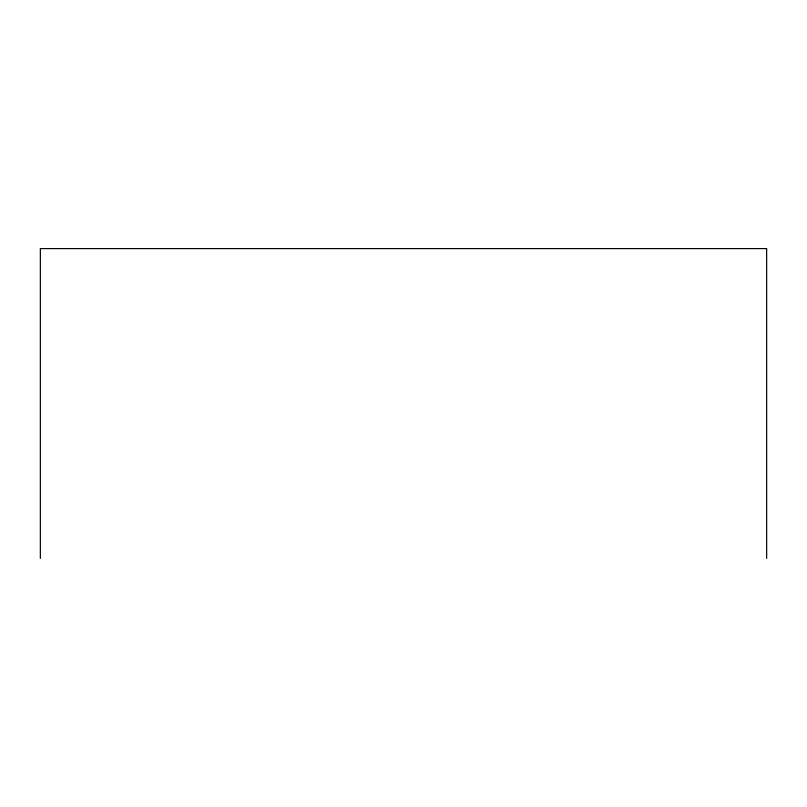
<?xml version="1.0" encoding="UTF-8"?>
<svg xmlns="http://www.w3.org/2000/svg" width="807" height="807" viewBox="0 0 807 807"><rect width="100%" height="100%" fill="white"/><g stroke="black" fill="none" stroke-linecap="round" stroke-linejoin="round"><path stroke-width="1.21" d="M766.65 558.404L766.65 248.596L40.35 248.596L40.35 558.404"/></g></svg>
